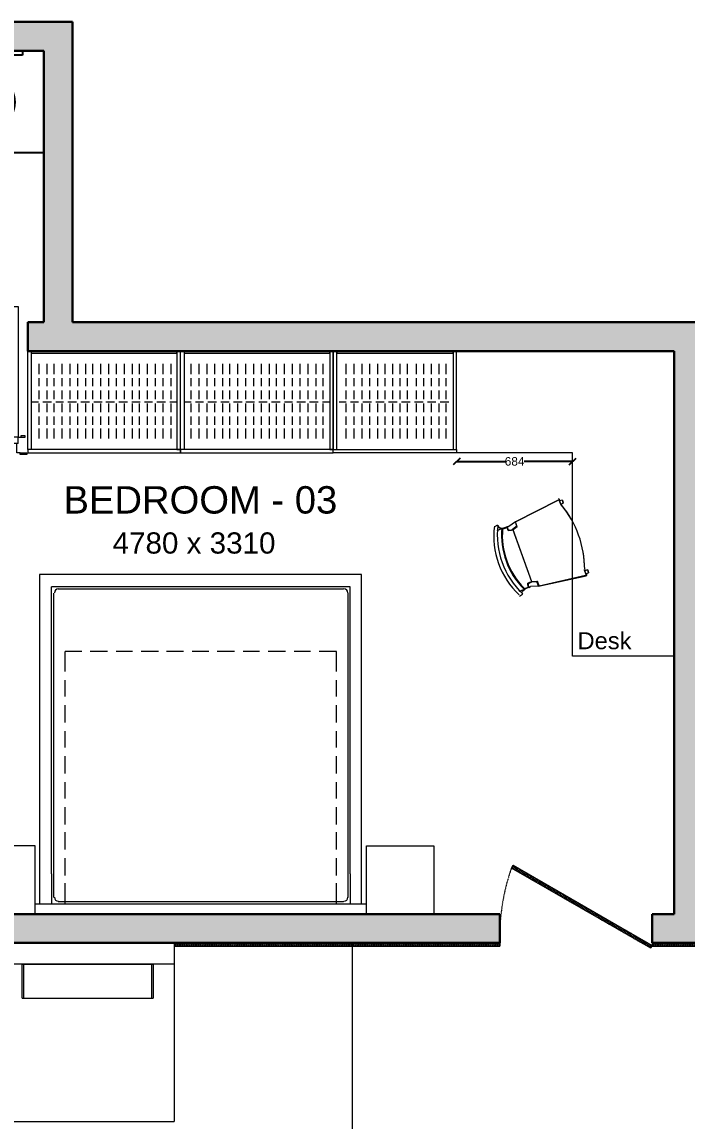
# Model space of a CAD drawing. Header units: millimetres. Extents: x 75500 to 345360, y -224327 to 19532.
# Drawn here: x 222113 to 226037, y 13047 to 19532 of the extents above; entities that cross this region are included whole.
import ezdxf

# ---------------------------------------------------------------- set-up
doc = ezdxf.new("R2010")
doc.units = ezdxf.units.MM
doc.header["$LTSCALE"] = 0.01
doc.linetypes.add('ZWCAD_ISO03W100', pattern=[30, 12, -18])
doc.layers.add('A- Ele 4', color=250, linetype='Continuous', lineweight=15, true_color=0x333333)
for name, color, linetype, lineweight in [('A-WALL', 7, 'Continuous', 30), ('ele 0.1', 252, 'Continuous', 13), ('funiture', 11, 'Continuous', 5), ('hatch', 251, 'Continuous', 0)]:
    doc.layers.add(name, color=color, linetype=linetype, lineweight=lineweight)
doc.styles.add('Arial$001H0', font='arial.ttf')
doc.styles.get("Standard").update_dxf_attribs({"font": 'arial.ttf'})
doc.dimstyles.get("Standard").update_dxf_attribs({"dimtxt": 50, "dimasz": 30, "dimexe": 0.18, "dimexo": 0.0625, "dimgap": 0.09, "dimtad": 0, "dimdec": 0, "dimzin": 0, "dimdsep": 46, "dimtxsty": 'Standard', "dimblk": 'ARCHTICK', "dimtsz": 20, "dimcen": 0.09, "dimse1": 1, "dimse2": 1, "dimadec": 0, "dimazin": 0, "dimtfac": 1, "dimtdec": 4, "dimtofl": 0, "dimtmove": 0, "dimatfit": 3, "dimldrblk": 'ARCHTICK', "dimfxl": 1, "dimtolj": 1, "dimtzin": 0, "dimarcsym": 0})

# ---------------------------------------------------------------- blocks, each defined once
blk = doc.blocks.new('wer qegf')
at = {"color": 7, "linetype": 'Continuous', "lineweight": 5}
for p, q in [((68654, 23151.4), (68654, 23244.5)), ((68687.9, 23244.5), (68654, 23244.5)), ((68687.9, 23206.4), (68687.9, 23244.5)), ((69454, 23206.4), (69454, 23244.5)), ((69454, 23244.5), (69487.9, 23244.5)), ((68687.9, 23206.4), (68696.3, 23206.4)), ((68696.3, 23151.4), (68696.3, 23206.4)), ((69445.5, 23151.4), (69445.5, 23206.4)), ((69454, 23206.4), (69445.5, 23206.4)), ((68675.2, 23151.4), (68696.3, 23151.4)), ((69466.7, 23151.4), (69445.5, 23151.4))]:
    blk.add_line(p, q, dxfattribs=at)
at = {"color": 8, "linetype": 'Continuous', "lineweight": 5}
blk.add_line((69445.5, 23206.4), (68696.3, 23206.4), dxfattribs=at)
for points in [[(69420.1, 24014.9), (69314.3, 24002.2), (69310.1, 23997.9)], [(69119.6, 23934.4), (69111.1, 23934.4), (69034.9, 23883.6)], [(69259.3, 23985.2), (69212.7, 23972.5), (69166.2, 23955.6)], [(68992.6, 23858.3), (68937.6, 23811.7), (68916.4, 23790.5)], [(68882.6, 23756.7), (68865.6, 23735.5), (68823.3, 23676.2)], [(68793.7, 23633.9), (68751.4, 23553.5), (68747.1, 23545)], [(68730.2, 23498.5), (68717.5, 23451.9), (68704.8, 23401.1)], [(68696.3, 23354.6), (68692.1, 23350.3), (68687.9, 23244.5)]]:
    blk.add_lwpolyline(points, dxfattribs=at)
at = {"color": 7, "linetype": 'Continuous', "lineweight": 5}
for points in [[(69420.1, 23244.5), (69420.1, 24014.9), (69454, 24014.9), (69454, 23244.5)], [(68637.1, 23151.4), (68637.1, 23142.9), (68675.2, 23142.9), (68675.2, 23151.4)], [(69504.8, 23151.4), (69504.8, 23142.9), (69466.7, 23142.9), (69466.7, 23151.4)]]:
    blk.add_lwpolyline(points, close=True, dxfattribs=at)
for points in [[(68654, 23244.5), (68645.5, 23244.5), (68645.5, 23253), (68670.9, 23253), (68670.9, 23244.5)], [(69487.9, 23244.5), (69496.3, 23244.5), (69496.3, 23253), (69470.9, 23253), (69470.9, 23244.5)]]:
    blk.add_lwpolyline(points, dxfattribs=at)
blk = doc.blocks.new('wsrtfgre')
at = {"layer": 'A- Ele 4', "lineweight": 25}
for p, q in [((67384.2, 25500.6), (67430.7, 25500.6)), ((67392.6, 25310.1), (67392.6, 25500.6)), ((67422.3, 25284.7), (67422.3, 25500.6)), ((67921.7, 23913.3), (67921.7, 25513.3)), ((67392.6, 25445.5), (67426.5, 25445.5)), ((67422.3, 25466.7), (67464.6, 25466.7)), ((67464.6, 25454), (67422.3, 25454)), ((69161.9, 25407.4), (69161.9, 25437.1)), ((69178.9, 25407.4), (69178.9, 25437.1)), ((67921.7, 25365.1), (68772.5, 25365.1)), ((68480.5, 25365.1), (68209.6, 25365.1)), ((69161.9, 25310.1), (69161.9, 25369.3)), ((69178.9, 25310.1), (69178.9, 25369.3)), ((68196.9, 25233.9), (68196.9, 25352.4)), ((68493.2, 25233.9), (68493.2, 25352.4)), ((68294.2, 25119.6), (68294.2, 25077.3)), ((68391.6, 25149.2), (68298.4, 25149.2)), ((68395.8, 25119.6), (68395.8, 25077.3))]:
    blk.add_line(p, q, dxfattribs=at)
for points in [[(67333.4, 25513.3), (67481.5, 25513.3), (67481.5, 25500.6), (67333.4, 25500.6)], [(69470.9, 25487.9), (68869.9, 25487.9), (68869.9, 25513.3), (69470.9, 25513.3)], [(69174.6, 25394.7), (69166.2, 25394.7), (69166.2, 25356.6), (69174.6, 25356.6)]]:
    blk.add_lwpolyline(points, close=True, dxfattribs=at)
blk.add_lwpolyline([(69597.9, 24912.2), (68772.5, 24912.2), (68772.5, 25365.1)], dxfattribs=at)
for points in [[(67388.7, 25498.9), (67387.5, 25480.4), (67390, 25461.9), (67396, 25444.3)], [(67433, 25466.5), (67434.8, 25477.2), (67435.4, 25488.1), (67434.7, 25498.9)], [(67424.4, 25466.7), (67423.2, 25466.7), (67422.3, 25463.9), (67422.3, 25460.3)], [(67422.3, 25460.3), (67422.3, 25456.8), (67423.2, 25454), (67424.4, 25454)], [(67427.4, 25444.3), (67428.6, 25447.7), (67429.6, 25451.2), (67430.5, 25454.7)], [(67466.7, 25466.7), (67465.5, 25466.7), (67464.6, 25463.9), (67464.6, 25460.3)], [(67464.6, 25460.3), (67464.6, 25456.8), (67465.5, 25454), (67466.7, 25454)], [(67468.8, 25460.3), (67468.8, 25463.9), (67467.9, 25466.7), (67466.7, 25466.7)], [(67466.7, 25454), (67467.9, 25454), (67468.8, 25456.8), (67468.8, 25460.3)], [(69096.3, 25454), (69088.1, 25454), (69081.5, 25447.4), (69081.5, 25439.2)], [(69081.5, 25439.2), (69081.5, 25431), (69088.1, 25424.4), (69096.3, 25424.4)], [(69111.1, 25439.2), (69111.1, 25447.4), (69104.5, 25454), (69096.3, 25454)], [(69096.3, 25424.4), (69104.5, 25424.4), (69111.1, 25431), (69111.1, 25439.2)], [(69158.5, 25443.9), (69156.4, 25437.8), (69158.5, 25431.2), (69163.6, 25427.3)], [(69172.5, 25454), (69166.1, 25454), (69160.5, 25449.9), (69158.5, 25443.9)], [(69172.5, 25449.8), (69166.7, 25449.8), (69161.9, 25445), (69161.9, 25439.2)], [(69186.6, 25443.9), (69184.5, 25449.9), (69178.9, 25454), (69172.5, 25454)], [(69183.1, 25439.2), (69183.1, 25445), (69178.4, 25449.8), (69172.5, 25449.8)], [(69181.4, 25427.3), (69186.5, 25431.2), (69188.6, 25437.8), (69186.6, 25443.9)], [(69248.7, 25454), (69240.5, 25454), (69233.9, 25447.4), (69233.9, 25439.2)], [(69233.9, 25439.2), (69233.9, 25431), (69240.5, 25424.4), (69248.7, 25424.4)], [(69263.5, 25439.2), (69263.5, 25447.4), (69256.9, 25454), (69248.7, 25454)], [(69248.7, 25424.4), (69256.9, 25424.4), (69263.5, 25431), (69263.5, 25439.2)], [(67411.7, 25411.7), (67356.8, 25411.7), (67312.2, 25367.1), (67312.2, 25312.2)], [(67511.2, 25312.2), (67511.2, 25367.1), (67466.6, 25411.7), (67411.7, 25411.7)], [(68211.7, 25369.3), (68205.8, 25369.3), (68201.1, 25362.7), (68201.1, 25354.5)], [(68493.2, 25354.5), (68493.2, 25362.7), (68488.4, 25369.3), (68482.6, 25369.3)], [(69172.5, 25407.4), (69031.1, 25407.4), (68916.4, 25319.3), (68916.4, 25210.6)], [(69172.5, 25369.3), (69052.1, 25369.3), (68954.5, 25298.3), (68954.5, 25210.6)], [(69153.5, 25393.9), (69152.8, 25383.9), (69160.1, 25375.1), (69170, 25373.7)], [(69172.5, 25411.7), (69162.5, 25411.7), (69154.2, 25403.9), (69153.5, 25393.9)], [(69166.3, 25393.7), (69165.7, 25390.6), (69167.5, 25387.6), (69170.4, 25386.6)], [(69172.5, 25399), (69169.4, 25399), (69166.8, 25396.7), (69166.3, 25393.7)], [(69191.5, 25393.9), (69190.9, 25403.9), (69182.5, 25411.7), (69172.5, 25411.7)], [(69428.6, 25210.6), (69428.6, 25319.3), (69313.9, 25407.4), (69172.5, 25407.4)], [(69178.8, 25393.7), (69178.3, 25396.7), (69175.6, 25399), (69172.5, 25399)], [(69390.5, 25210.6), (69390.5, 25298.3), (69292.9, 25369.3), (69172.5, 25369.3)], [(69174.6, 25386.6), (69177.5, 25387.6), (69179.3, 25390.6), (69178.8, 25393.7)], [(69175, 25373.7), (69185, 25375.1), (69192.2, 25383.9), (69191.5, 25393.9)], [(67312.2, 25312.2), (67312.2, 25257.3), (67356.8, 25212.7), (67411.7, 25212.7)], [(67398.4, 25336.3), (67387.4, 25330.2), (67381.9, 25317.5), (67385, 25305.3)], [(67385, 25305.3), (67388.2, 25293.2), (67399.1, 25284.7), (67411.7, 25284.7)], [(67411.7, 25327), (67403.5, 25327), (67396.9, 25320.4), (67396.9, 25312.2)], [(67396.9, 25312.2), (67396.9, 25304), (67403.5, 25297.4), (67411.7, 25297.4)], [(67426.5, 25312.2), (67426.5, 25320.4), (67419.9, 25327), (67411.7, 25327)], [(67411.7, 25297.4), (67419.9, 25297.4), (67426.5, 25304), (67426.5, 25312.2)], [(67411.7, 25212.7), (67466.6, 25212.7), (67511.2, 25257.3), (67511.2, 25312.2)], [(67411.7, 25284.7), (67424.2, 25284.7), (67435.2, 25293.2), (67438.3, 25305.3)], [(67438.3, 25305.3), (67441.5, 25317.5), (67436, 25330.2), (67425, 25336.3)], [(68237.1, 25339.7), (68231.2, 25339.7), (68226.5, 25335), (68226.5, 25329.1)], [(68226.5, 25329.1), (68226.5, 25323.3), (68231.2, 25318.5), (68237.1, 25318.5)], [(68247.7, 25329.1), (68247.7, 25335), (68242.9, 25339.7), (68237.1, 25339.7)], [(68237.1, 25318.5), (68242.9, 25318.5), (68247.7, 25323.3), (68247.7, 25329.1)], [(68461.4, 25339.7), (68455.6, 25339.7), (68450.8, 25335), (68450.8, 25329.1)], [(68450.8, 25329.1), (68450.8, 25323.3), (68455.6, 25318.5), (68461.4, 25318.5)], [(68472, 25329.1), (68472, 25335), (68467.3, 25339.7), (68461.4, 25339.7)], [(68461.4, 25318.5), (68467.3, 25318.5), (68472, 25323.3), (68472, 25329.1)], [(69163, 25346.7), (69148, 25342), (69138.8, 25327.1), (69141.1, 25311.6)], [(69141.1, 25311.6), (69143.5, 25296.1), (69156.8, 25284.7), (69172.5, 25284.7)], [(69163.7, 25314.8), (69165.6, 25311.9), (69169, 25310.1), (69172.5, 25310.1)], [(69172.5, 25310.1), (69176.1, 25310.1), (69179.4, 25311.9), (69181.3, 25314.8)], [(69172.5, 25284.7), (69188.2, 25284.7), (69201.5, 25296.1), (69203.9, 25311.6)], [(69203.9, 25311.6), (69206.3, 25327.1), (69197, 25342), (69182, 25346.7)], [(68199.4, 25237.7), (68192.1, 25236.3), (68186.4, 25230.7), (68184.7, 25223.5)], [(68495, 25235.9), (68397.4, 25255.8), (68296.8, 25255.8), (68199.3, 25235.9)], [(68509.6, 25223.5), (68507.8, 25230.7), (68502.1, 25236.3), (68494.9, 25237.7)], [(68182.4, 25224.9), (68157, 25118.7), (68163.6, 25007.5), (68201.4, 24905.1)], [(68294.5, 25195.6), (68247.9, 25192.6), (68211.2, 25156.5), (68209.6, 25112)], [(68347.1, 25200), (68329.4, 25200), (68311.6, 25199.4), (68293.8, 25198.3)], [(68400.4, 25198.3), (68382.7, 25199.4), (68364.9, 25200), (68347.1, 25200)], [(68484.6, 25112), (68483, 25156.5), (68446.3, 25192.6), (68399.8, 25195.6)], [(68492.8, 24905.1), (68530.6, 25007.5), (68537.2, 25118.7), (68511.8, 25224.9)], [(68916.4, 25210.6), (68916.4, 25101.9), (69031.1, 25013.8), (69172.5, 25013.8)], [(68954.5, 25210.6), (68954.5, 25123), (69052.1, 25051.9), (69172.5, 25051.9)], [(69172.5, 25013.8), (69313.9, 25013.8), (69428.6, 25101.9), (69428.6, 25210.6)], [(69172.5, 25051.9), (69292.9, 25051.9), (69390.5, 25123), (69390.5, 25210.6)], [(68209.9, 25115.5), (68207.6, 25049.5), (68217.2, 24983.5), (68238.2, 24920.8)], [(68298.4, 25120.6), (68298.1, 25134.5), (68296.1, 25148.3), (68292.2, 25161.6)], [(68294.2, 25121.7), (68294.2, 25094.8), (68317.9, 25073), (68347.1, 25073)], [(68294.4, 25161.9), (68295.4, 25157.3), (68299.3, 25153.8), (68304.1, 25153.5)], [(68347.1, 25073), (68376.3, 25073), (68400, 25094.8), (68400, 25121.7)], [(68394.4, 25153.5), (68399.1, 25153.8), (68403.1, 25157.3), (68404.1, 25161.9)], [(68402.1, 25161.6), (68398.2, 25148.3), (68396.1, 25134.5), (68395.8, 25120.6)], [(68456.1, 24920.8), (68477.1, 24983.5), (68486.7, 25049.5), (68484.4, 25115.5)], [(68294.2, 25079.4), (68294.2, 25052.5), (68317.9, 25030.7), (68347.1, 25030.7)], [(68347.1, 25030.7), (68376.3, 25030.7), (68400, 25052.5), (68400, 25079.4)], [(68239.7, 24920.6), (68251.5, 24887), (68283.5, 24863.6), (68320.7, 24861.6)], [(68377.8, 24861.6), (68414.9, 24863.6), (68447, 24887), (68458.8, 24920.6)], [(68200.6, 24904.9), (68218.3, 24858.5), (68262.8, 24826.5), (68313.9, 24823.5)], [(68318.4, 24862.3), (68327.9, 24861.7), (68337.5, 24861.4), (68347.1, 24861.4)], [(68347.1, 24861.4), (68356.7, 24861.4), (68366.3, 24861.7), (68375.9, 24862.3)], [(68380.3, 24823.5), (68431.5, 24826.5), (68475.9, 24858.5), (68493.6, 24904.9)], [(68315, 24824.3), (68325.7, 24823.6), (68336.4, 24823.3), (68347.1, 24823.3)], [(68347.1, 24823.3), (68357.9, 24823.3), (68368.6, 24823.6), (68379.3, 24824.3)]]:
    blk.add_open_spline(points, degree=3, dxfattribs=at)
blk = doc.blocks.new('afdqf')
at = {"color": 7, "linetype": 'Continuous', "lineweight": 5}
blk.add_lwpolyline([(35731.6, 20377.4), (36553.2, 19904.2), (36543.7, 19887.7), (35722.1, 20361)], close=True, dxfattribs=at)
at = {"layer": 'funiture', "color": 8, "linetype": 'ZWCAD_ISO03W100', "ltscale": 2}
blk.add_arc((36895, 19951.7), 1242.2, 160.76478, 181.49972, dxfattribs=at)
blk = doc.blocks.new('ward 3')
at = {"layer": 'funiture'}
for p, q in [((974501.3, -135533.8), (974560.6, -135533.8)), ((974581.8, -135533.8), (974632.6, -135533.8)), ((974658, -135533.8), (974708.8, -135533.8)), ((974717.2, -135529.6), (974717.2, -135487.2)), ((974734.2, -135533.8), (974784.9, -135533.8)), ((974810.3, -135533.8), (974856.9, -135533.8)), ((974882.3, -135533.8), (974941.6, -135533.8)), ((974501.3, -135580.4), (974560.6, -135580.4)), ((974581.8, -135580.4), (974632.6, -135580.4)), ((974658, -135580.4), (974708.8, -135580.4)), ((974717.2, -135605.8), (974717.2, -135555)), ((974734.2, -135580.4), (974784.9, -135580.4)), ((974810.3, -135580.4), (974856.9, -135580.4)), ((974882.3, -135580.4), (974941.6, -135580.4)), ((974501.3, -135622.7), (974560.6, -135622.7)), ((974501.3, -135669.3), (974560.6, -135669.3)), ((974581.8, -135622.7), (974632.6, -135622.7)), ((974581.8, -135669.3), (974632.6, -135669.3)), ((974658, -135622.7), (974708.8, -135622.7)), ((974658, -135669.3), (974708.8, -135669.3)), ((974717.2, -135677.7), (974717.2, -135631.2)), ((974734.2, -135622.7), (974784.9, -135622.7)), ((974734.2, -135669.3), (974784.9, -135669.3)), ((974810.3, -135622.7), (974856.9, -135622.7)), ((974810.3, -135669.3), (974856.9, -135669.3)), ((974882.3, -135622.7), (974941.6, -135622.7)), ((974882.3, -135669.3), (974941.6, -135669.3)), ((974501.3, -135715.8), (974560.6, -135715.8)), ((974581.8, -135715.8), (974632.6, -135715.8)), ((974658, -135715.8), (974708.8, -135715.8)), ((974717.2, -135753.9), (974717.2, -135703.1)), ((974734.2, -135715.8), (974784.9, -135715.8)), ((974810.3, -135715.8), (974856.9, -135715.8)), ((974882.3, -135715.8), (974941.6, -135715.8)), ((974501.3, -135762.4), (974560.6, -135762.4)), ((974501.3, -135808.9), (974560.6, -135808.9)), ((974581.8, -135762.4), (974632.6, -135762.4)), ((974581.8, -135808.9), (974632.6, -135808.9)), ((974658, -135762.4), (974708.8, -135762.4)), ((974658, -135808.9), (974708.8, -135808.9)), ((974717.2, -135830.1), (974717.2, -135779.3)), ((974734.2, -135762.4), (974784.9, -135762.4)), ((974734.2, -135808.9), (974784.9, -135808.9)), ((974810.3, -135762.4), (974856.9, -135762.4)), ((974810.3, -135808.9), (974856.9, -135808.9)), ((974882.3, -135762.4), (974941.6, -135762.4)), ((974882.3, -135808.9), (974941.6, -135808.9)), ((974501.3, -135851.3), (974560.6, -135851.3)), ((974581.8, -135851.3), (974632.6, -135851.3)), ((974658, -135851.3), (974708.8, -135851.3)), ((974717.2, -135906.3), (974717.2, -135855.5)), ((974734.2, -135851.3), (974784.9, -135851.3)), ((974810.3, -135851.3), (974856.9, -135851.3)), ((974882.3, -135851.3), (974941.6, -135851.3)), ((974501.3, -135897.8), (974560.6, -135897.8)), ((974581.8, -135897.8), (974632.6, -135897.8)), ((974658, -135897.8), (974708.8, -135897.8)), ((974717.2, -135978.2), (974717.2, -135927.5)), ((974734.2, -135897.8), (974784.9, -135897.8)), ((974810.3, -135897.8), (974856.9, -135897.8)), ((974882.3, -135897.8), (974941.6, -135897.8)), ((974501.3, -135944.4), (974560.6, -135944.4)), ((974501.3, -135990.9), (974560.6, -135990.9)), ((974581.8, -135944.4), (974632.6, -135944.4)), ((974581.8, -135990.9), (974632.6, -135990.9)), ((974658, -135944.4), (974708.8, -135944.4)), ((974658, -135990.9), (974708.8, -135990.9)), ((974717.2, -136054.4), (974717.2, -136003.6)), ((974734.2, -135944.4), (974784.9, -135944.4)), ((974734.2, -135990.9), (974784.9, -135990.9)), ((974810.3, -135944.4), (974856.9, -135944.4)), ((974810.3, -135990.9), (974856.9, -135990.9)), ((974882.3, -135944.4), (974941.6, -135944.4)), ((974882.3, -135990.9), (974941.6, -135990.9)), ((974501.3, -136037.5), (974560.6, -136037.5)), ((974581.8, -136037.5), (974632.6, -136037.5)), ((974658, -136037.5), (974708.8, -136037.5)), ((974734.2, -136037.5), (974784.9, -136037.5)), ((974810.3, -136037.5), (974856.9, -136037.5)), ((974882.3, -136037.5), (974941.6, -136037.5)), ((974501.3, -136084.1), (974560.6, -136084.1)), ((974501.3, -136126.4), (974560.6, -136126.4)), ((974581.8, -136084.1), (974632.6, -136084.1)), ((974581.8, -136126.4), (974632.6, -136126.4)), ((974658, -136084.1), (974708.8, -136084.1)), ((974658, -136126.4), (974708.8, -136126.4)), ((974717.2, -136130.6), (974717.2, -136079.8)), ((974734.2, -136084.1), (974784.9, -136084.1)), ((974734.2, -136126.4), (974784.9, -136126.4)), ((974810.3, -136084.1), (974856.9, -136084.1)), ((974810.3, -136126.4), (974856.9, -136126.4)), ((974882.3, -136084.1), (974941.6, -136084.1)), ((974882.3, -136126.4), (974941.6, -136126.4)), ((974501.3, -136173), (974560.6, -136173)), ((974581.8, -136173), (974632.6, -136173)), ((974658, -136173), (974708.8, -136173)), ((974717.2, -136202.6), (974717.2, -136156)), ((974734.2, -136173), (974784.9, -136173)), ((974810.3, -136173), (974856.9, -136173)), ((974882.3, -136173), (974941.6, -136173)), ((974501.3, -136219.5), (974560.6, -136219.5)), ((974581.8, -136219.5), (974632.6, -136219.5)), ((974658, -136219.5), (974708.8, -136219.5)), ((974717.2, -136278.8), (974717.2, -136228)), ((974734.2, -136219.5), (974784.9, -136219.5)), ((974810.3, -136219.5), (974856.9, -136219.5)), ((974882.3, -136219.5), (974941.6, -136219.5)), ((974501.3, -136266.1), (974560.6, -136266.1)), ((974501.3, -136312.6), (974560.6, -136312.6)), ((974581.8, -136266.1), (974632.6, -136266.1)), ((974581.8, -136312.6), (974632.6, -136312.6)), ((974658, -136266.1), (974708.8, -136266.1)), ((974658, -136312.6), (974708.8, -136312.6)), ((974717.2, -136346.5), (974717.2, -136304.2)), ((974734.2, -136266.1), (974784.9, -136266.1)), ((974734.2, -136312.6), (974784.9, -136312.6)), ((974810.3, -136266.1), (974856.9, -136266.1)), ((974810.3, -136312.6), (974856.9, -136312.6)), ((974882.3, -136266.1), (974941.6, -136266.1)), ((974882.3, -136312.6), (974941.6, -136312.6)), ((974717.2, -136431.2), (974717.2, -136388.8)), ((974501.3, -136431.2), (974560.6, -136431.2)), ((974581.8, -136431.2), (974632.6, -136431.2)), ((974658, -136431.2), (974708.8, -136431.2)), ((974717.2, -136503.1), (974717.2, -136456.5)), ((974734.2, -136431.2), (974784.9, -136431.2)), ((974810.3, -136431.2), (974856.9, -136431.2)), ((974882.3, -136431.2), (974941.6, -136431.2)), ((974501.3, -136477.7), (974560.6, -136477.7)), ((974581.8, -136477.7), (974632.6, -136477.7)), ((974658, -136477.7), (974708.8, -136477.7)), ((974734.2, -136477.7), (974784.9, -136477.7)), ((974810.3, -136477.7), (974856.9, -136477.7)), ((974882.3, -136477.7), (974941.6, -136477.7)), ((974501.3, -136524.3), (974560.6, -136524.3)), ((974501.3, -136570.8), (974560.6, -136570.8)), ((974581.8, -136524.3), (974632.6, -136524.3)), ((974581.8, -136570.8), (974632.6, -136570.8)), ((974658, -136524.3), (974708.8, -136524.3)), ((974658, -136570.8), (974708.8, -136570.8)), ((974717.2, -136579.3), (974717.2, -136528.5)), ((974734.2, -136524.3), (974784.9, -136524.3)), ((974734.2, -136570.8), (974784.9, -136570.8)), ((974810.3, -136524.3), (974856.9, -136524.3)), ((974810.3, -136570.8), (974856.9, -136570.8)), ((974882.3, -136524.3), (974941.6, -136524.3)), ((974882.3, -136570.8), (974941.6, -136570.8)), ((974501.3, -136617.4), (974560.6, -136617.4)), ((974581.8, -136617.4), (974632.6, -136617.4)), ((974658, -136617.4), (974708.8, -136617.4)), ((974717.2, -136655.5), (974717.2, -136604.7)), ((974734.2, -136617.4), (974784.9, -136617.4)), ((974810.3, -136617.4), (974856.9, -136617.4)), ((974882.3, -136617.4), (974941.6, -136617.4)), ((974501.3, -136659.7), (974560.6, -136659.7)), ((974501.3, -136706.3), (974560.6, -136706.3)), ((974581.8, -136659.7), (974632.6, -136659.7)), ((974581.8, -136706.3), (974632.6, -136706.3)), ((974658, -136659.7), (974708.8, -136659.7)), ((974658, -136706.3), (974708.8, -136706.3)), ((974717.2, -136731.7), (974717.2, -136680.9)), ((974734.2, -136659.7), (974784.9, -136659.7)), ((974734.2, -136706.3), (974784.9, -136706.3)), ((974810.3, -136659.7), (974856.9, -136659.7)), ((974810.3, -136706.3), (974856.9, -136706.3)), ((974882.3, -136659.7), (974941.6, -136659.7)), ((974882.3, -136706.3), (974941.6, -136706.3)), ((974501.3, -136752.8), (974560.6, -136752.8)), ((974581.8, -136752.8), (974632.6, -136752.8)), ((974658, -136752.8), (974708.8, -136752.8)), ((974717.2, -136803.6), (974717.2, -136752.8)), ((974734.2, -136752.8), (974784.9, -136752.8)), ((974810.3, -136752.8), (974856.9, -136752.8)), ((974882.3, -136752.8), (974941.6, -136752.8)), ((974501.3, -136799.4), (974560.6, -136799.4)), ((974501.3, -136846), (974560.6, -136846)), ((974581.8, -136799.4), (974632.6, -136799.4)), ((974581.8, -136846), (974632.6, -136846)), ((974658, -136799.4), (974708.8, -136799.4)), ((974658, -136846), (974708.8, -136846)), ((974717.2, -136879.8), (974717.2, -136829)), ((974734.2, -136799.4), (974784.9, -136799.4)), ((974734.2, -136846), (974784.9, -136846)), ((974810.3, -136799.4), (974856.9, -136799.4)), ((974810.3, -136846), (974856.9, -136846)), ((974882.3, -136799.4), (974941.6, -136799.4)), ((974882.3, -136846), (974941.6, -136846)), ((974501.3, -136892.5), (974560.6, -136892.5)), ((974581.8, -136892.5), (974632.6, -136892.5)), ((974658, -136892.5), (974708.8, -136892.5)), ((974717.2, -136956), (974717.2, -136905.2)), ((974734.2, -136892.5), (974784.9, -136892.5)), ((974810.3, -136892.5), (974856.9, -136892.5)), ((974882.3, -136892.5), (974941.6, -136892.5)), ((974501.3, -136934.8), (974560.6, -136934.8)), ((974581.8, -136934.8), (974632.6, -136934.8)), ((974658, -136934.8), (974708.8, -136934.8)), ((974734.2, -136934.8), (974784.9, -136934.8)), ((974810.3, -136934.8), (974856.9, -136934.8)), ((974882.3, -136934.8), (974941.6, -136934.8)), ((974501.3, -136981.4), (974560.6, -136981.4)), ((974501.3, -137028), (974560.6, -137028)), ((974581.8, -136981.4), (974632.6, -136981.4)), ((974581.8, -137028), (974632.6, -137028)), ((974658, -136981.4), (974708.8, -136981.4)), ((974658, -137028), (974708.8, -137028)), ((974717.2, -137028), (974717.2, -136981.4)), ((974734.2, -136981.4), (974784.9, -136981.4)), ((974734.2, -137028), (974784.9, -137028)), ((974810.3, -136981.4), (974856.9, -136981.4)), ((974810.3, -137028), (974856.9, -137028)), ((974882.3, -136981.4), (974941.6, -136981.4)), ((974882.3, -137028), (974941.6, -137028)), ((974501.3, -137074.5), (974560.6, -137074.5)), ((974581.8, -137074.5), (974632.6, -137074.5)), ((974658, -137074.5), (974708.8, -137074.5)), ((974717.2, -137104.2), (974717.2, -137053.4)), ((974734.2, -137074.5), (974784.9, -137074.5)), ((974810.3, -137074.5), (974856.9, -137074.5)), ((974882.3, -137074.5), (974941.6, -137074.5)), ((974501.3, -137121.1), (974560.6, -137121.1)), ((974501.3, -137167.6), (974560.6, -137167.6)), ((974581.8, -137121.1), (974632.6, -137121.1)), ((974581.8, -137167.6), (974632.6, -137167.6)), ((974658, -137121.1), (974708.8, -137121.1)), ((974658, -137167.6), (974708.8, -137167.6)), ((974717.2, -137180.3), (974717.2, -137129.6)), ((974734.2, -137121.1), (974784.9, -137121.1)), ((974734.2, -137167.6), (974784.9, -137167.6)), ((974810.3, -137121.1), (974856.9, -137121.1)), ((974810.3, -137167.6), (974856.9, -137167.6)), ((974882.3, -137121.1), (974941.6, -137121.1)), ((974882.3, -137167.6), (974941.6, -137167.6)), ((974501.3, -137210), (974560.6, -137210)), ((974581.8, -137210), (974632.6, -137210)), ((974658, -137210), (974708.8, -137210)), ((974717.2, -137248.1), (974717.2, -137205.7)), ((974734.2, -137210), (974784.9, -137210)), ((974810.3, -137210), (974856.9, -137210)), ((974882.3, -137210), (974941.6, -137210)), ((974501.3, -137345.8), (974560.6, -137345.8)), ((974581.8, -137345.8), (974632.6, -137345.8)), ((974658, -137345.8), (974708.8, -137345.8)), ((974717.2, -137345.8), (974717.2, -137303.4)), ((974734.2, -137345.8), (974784.9, -137345.8)), ((974810.3, -137345.8), (974856.9, -137345.8)), ((974882.3, -137345.8), (974941.6, -137345.8)), ((974501.3, -137392.3), (974560.6, -137392.3)), ((974581.8, -137392.3), (974632.6, -137392.3)), ((974658, -137392.3), (974708.8, -137392.3)), ((974717.2, -137417.7), (974717.2, -137371.2)), ((974734.2, -137392.3), (974784.9, -137392.3)), ((974810.3, -137392.3), (974856.9, -137392.3)), ((974882.3, -137392.3), (974941.6, -137392.3)), ((974501.3, -137438.9), (974560.6, -137438.9)), ((974501.3, -137485.4), (974560.6, -137485.4)), ((974581.8, -137438.9), (974632.6, -137438.9)), ((974581.8, -137485.4), (974632.6, -137485.4)), ((974658, -137438.9), (974708.8, -137438.9)), ((974658, -137485.4), (974708.8, -137485.4)), ((974717.2, -137493.9), (974717.2, -137443.1)), ((974734.2, -137438.9), (974784.9, -137438.9)), ((974734.2, -137485.4), (974784.9, -137485.4)), ((974810.3, -137438.9), (974856.9, -137438.9)), ((974810.3, -137485.4), (974856.9, -137485.4)), ((974882.3, -137438.9), (974941.6, -137438.9)), ((974882.3, -137485.4), (974941.6, -137485.4)), ((974501.3, -137532), (974560.6, -137532)), ((974581.8, -137532), (974632.6, -137532)), ((974658, -137532), (974708.8, -137532)), ((974717.2, -137570.1), (974717.2, -137519.3)), ((974734.2, -137532), (974784.9, -137532)), ((974810.3, -137532), (974856.9, -137532)), ((974882.3, -137532), (974941.6, -137532)), ((974501.3, -137574.3), (974560.6, -137574.3)), ((974501.3, -137620.9), (974560.6, -137620.9)), ((974581.8, -137574.3), (974632.6, -137574.3)), ((974581.8, -137620.9), (974632.6, -137620.9)), ((974658, -137574.3), (974708.8, -137574.3)), ((974658, -137620.9), (974708.8, -137620.9)), ((974717.2, -137646.3), (974717.2, -137595.5)), ((974734.2, -137574.3), (974784.9, -137574.3)), ((974734.2, -137620.9), (974784.9, -137620.9)), ((974810.3, -137574.3), (974856.9, -137574.3)), ((974810.3, -137620.9), (974856.9, -137620.9)), ((974882.3, -137574.3), (974941.6, -137574.3)), ((974882.3, -137620.9), (974941.6, -137620.9)), ((974501.3, -137664.4), (974560.6, -137664.4)), ((974581.8, -137664.4), (974632.6, -137664.4)), ((974658, -137664.4), (974708.8, -137664.4)), ((974717.2, -137722.5), (974717.2, -137671.7)), ((974734.2, -137664.4), (974784.9, -137664.4)), ((974810.3, -137664.4), (974856.9, -137664.4)), ((974882.3, -137664.4), (974941.6, -137664.4)), ((974501.3, -137706.7), (974560.6, -137706.7)), ((974581.8, -137706.7), (974632.6, -137706.7)), ((974658, -137706.7), (974708.8, -137706.7)), ((974717.2, -137798.7), (974717.2, -137747.9)), ((974734.2, -137706.7), (974784.9, -137706.7)), ((974810.3, -137706.7), (974856.9, -137706.7)), ((974882.3, -137706.7), (974941.6, -137706.7)), ((974501.3, -137760.6), (974560.6, -137760.6)), ((974501.3, -137802.9), (974560.6, -137802.9)), ((974581.8, -137760.6), (974632.6, -137760.6)), ((974581.8, -137802.9), (974632.6, -137802.9)), ((974658, -137760.6), (974708.8, -137760.6)), ((974658, -137802.9), (974708.8, -137802.9)), ((974734.2, -137760.6), (974784.9, -137760.6)), ((974734.2, -137802.9), (974784.9, -137802.9)), ((974810.3, -137760.6), (974856.9, -137760.6)), ((974810.3, -137802.9), (974856.9, -137802.9)), ((974882.3, -137760.6), (974941.6, -137760.6)), ((974882.3, -137802.9), (974941.6, -137802.9)), ((974501.3, -137849.5), (974560.6, -137849.5)), ((974581.8, -137849.5), (974632.6, -137849.5)), ((974658, -137849.5), (974708.8, -137849.5)), ((974717.2, -137874.9), (974717.2, -137824.1)), ((974734.2, -137849.5), (974784.9, -137849.5)), ((974810.3, -137849.5), (974856.9, -137849.5)), ((974882.3, -137849.5), (974941.6, -137849.5)), ((974501.3, -137892.9), (974560.6, -137892.9)), ((974501.3, -137935.3), (974560.6, -137935.3)), ((974581.8, -137892.9), (974632.6, -137892.9)), ((974581.8, -137935.3), (974632.6, -137935.3)), ((974658, -137892.9), (974708.8, -137892.9)), ((974658, -137935.3), (974708.8, -137935.3)), ((974717.2, -137951.1), (974717.2, -137900.3)), ((974734.2, -137892.9), (974784.9, -137892.9)), ((974734.2, -137935.3), (974784.9, -137935.3)), ((974810.3, -137892.9), (974856.9, -137892.9)), ((974810.3, -137935.3), (974856.9, -137935.3)), ((974882.3, -137892.9), (974941.6, -137892.9)), ((974882.3, -137935.3), (974941.6, -137935.3))]:
    blk.add_line(p, q, dxfattribs=at)
for points in [[(974416.7, -135466.1), (974416.7, -136367.7), (974437.9, -136367.7), (974437.9, -135466.1)], [(975017.7, -135466.1), (975017.7, -135487.2), (974437.9, -135487.2), (974437.9, -135466.1)], [(975005, -135487.2), (975005, -136346.5), (975017.7, -136346.5), (975017.7, -135487.2)], [(974416.7, -136367.7), (974416.7, -137269.2), (974437.9, -137269.2), (974437.9, -136367.7)], [(975017.7, -136367.7), (975017.7, -136346.5), (974437.9, -136346.5), (974437.9, -136367.7)], [(975017.7, -136367.7), (975017.7, -136388.8), (974437.9, -136388.8), (974437.9, -136367.7)], [(975005, -136388.8), (975005, -137248.1), (975017.7, -137248.1), (975017.7, -136388.8)], [(974416.7, -137996.7), (974416.7, -137269.2), (974437.9, -137269.2), (974437.9, -137996.7)], [(975017.7, -137269.2), (975017.7, -137248.1), (974437.9, -137248.1), (974437.9, -137269.2)], [(975017.7, -137290.4), (975017.7, -137269.2), (974437.9, -137269.2), (974437.9, -137290.4)], [(975005, -137290.4), (975005, -137975.6), (975017.7, -137975.6), (975017.7, -137290.4)], [(975017.7, -137996.7), (975017.7, -137975.6), (974437.9, -137975.6), (974437.9, -137996.7)]]:
    blk.add_lwpolyline(points, close=True, dxfattribs=at)
blk = doc.blocks.new('*D83')
at = {"layer": 'A-WALL', "color": 0, "lineweight": -2, "transparency": 16777216}
for p, q in [((224697.6, 16961.5), (224657.6, 16921.5)), ((224677.6, 16941.5), (224964.5, 16941.5)), ((225362, 16941.5), (225075.2, 16941.5)), ((225342, 16921.5), (225382, 16961.5))]:
    blk.add_line(p, q, dxfattribs=at)
at = {"layer": 'Defpoints', "color": 0, "transparency": 16777216}
for p in [(224677.6, 16991.3), (224677.6, 16941.5), (225362, 16992.4)]:
    blk.add_point(p, dxfattribs=at)
at = {"layer": 'A-WALL', "color": 0, "transparency": 16777216, "insert": (225019.8, 16941.5), "char_height": 50, "attachment_point": 5}
blk.add_mtext('\\A1;684', dxfattribs=at)
blk = doc.blocks.new('_ARCHTICK')
at = {"color": 0, "linetype": 'ByBlock', "const_width": 0.15}
blk.add_lwpolyline([(-0.5, -0.5), (0.5, 0.5)], dxfattribs=at)

msp = doc.modelspace()

# ---------------------------------------------------------------- hatches: boundary and pattern name
at = {"layer": 'hatch'}
h = msp.add_hatch(color=256, dxfattribs=at)
h.dxf.hatch_style = 1
h.paths.add_polyline_path([(219542, 17592.4), (219542, 16527.4), (221012, 16527.4), (221012, 17592.4)])
h.paths.add_polyline_path([(219827.3, 17149.1), (219827.3, 16884.4), (220681.5, 16884.4), (220681.5, 17149.1)], flags=16)
h.paths.add_polyline_path([(228042, 17592.4), (228042, 16452.4), (229042, 16452.4), (229042, 17592.4)], flags=16)
h.paths.add_polyline_path([(228123.5, 17149.1), (228123.5, 16884.4), (228977.7, 16884.4), (228977.7, 17149.1)], flags=0)
h.paths.add_polyline_path([(229212, 17592.4), (229212, 16452.4), (230012, 16452.4), (230012, 17592.4)], flags=16)
h.paths.add_polyline_path([(229215, 17126), (229215, 16858.5), (229960.4, 16858.5), (229960.4, 17126)], flags=0)
h.paths.add_polyline_path([(227272, 16452.4), (227272, 17592.4), (227872, 17592.4), (227872, 16452.4)], flags=16)
h.paths.add_polyline_path([(227278.5, 17160.4), (227278.5, 16881.9), (227861.3, 16881.9), (227861.3, 17160.4)], flags=0)
h.paths.add_polyline_path([(208347, 14272.4), (209597, 14272.4), (209597, 14102.4), (208547, 14102.4), (208547, 9927.4), (213877, 9927.4), (213877, 10052.4), (213945.4, 10052.4), (213953.9, 10052.4), (214047, 10052.4), (214047, 10043.9), (214047, 9927.4), (214203.5, 9927.4), (214212, 9927.4), (214212, 9838.5), (214212, 9830), (214212, 9757.4), (210497, 9757.4), (210497, 8957.4), (210327, 8957.4), (210327, 9757.4), (208547, 9757.4), (208547, 9657.4), (208347, 9657.4)])
h.paths.add_polyline_path([(225942.1, 5837.4), (225942.1, 6037.4), (226042, 6037.4), (226042, 7572.4), (225957, 7572.4), (225957, 7742.4), (226687, 7742.4), (226687, 8762.4), (226857, 8762.4), (226857, 7742.4), (228098.9, 7742.4), (228107.4, 7742.4), (228107.4, 7653.5), (228107.4, 7640.8), (228107.4, 7572.4), (227172, 7572.4), (227172, 7476.5), (227103.6, 7476.5), (227090.9, 7476.5), (227002, 7476.5), (227002, 7489.2), (227002, 7572.4), (226212, 7572.4), (226212, 6037.4), (227002, 6037.4), (227002, 6689.2), (227002, 6697.7), (227090.9, 6697.7), (227103.6, 6697.7), (227172, 6697.7), (227172, 6037.4), (230052, 6037.4), (230052, 7572.4), (229952, 7572.4), (229952, 7742.4), (230052, 7742.4), (230052, 12627.4), (226857, 12627.4), (226857, 9712.4), (226687, 9712.4), (226687, 12797.4), (228182, 12797.4), (228182, 12927.4), (228254.6, 12927.4), (228263.1, 12927.4), (228352, 12927.4), (228352, 12914.7), (228352, 12797.4), (230222, 12797.4), (230222, 5837.4)])
h.paths.add_polyline_path([(216047, 11191.3), (216047, 11199.7), (216047, 11272.4), (216147, 11272.4), (216147, 13312.4), (216317, 13312.4), (216317, 13164.4), (216317, 13155.9), (216317, 13062.8), (216317, 13054.4), (216317, 11272.4), (217112, 11272.4), (217112, 13054.4), (217112, 13062.8), (217112, 13155.9), (217112, 13164.4), (217112, 13312.4), (219092, 13312.4), (219092, 14272.4), (219372, 14272.4), (219372, 14382.4), (219542, 14382.4), (219542, 14272.4), (219682, 14272.4), (219682, 14102.4), (219262, 14102.4), (219262, 11102.4), (218617, 11102.4), (218617, 11272.4), (219092, 11272.4), (219092, 13142.4), (217282, 13142.4), (217282, 11272.4), (217752, 11272.4), (217752, 11102.4), (216059.7, 11102.4), (216047, 11102.4)])
h.paths.add_polyline_path([(213667, 14102.4), (213667, 14272.4), (216317, 14272.4), (216317, 14002.4), (216147, 14002.4), (216147, 14102.4), (214567, 14102.4), (214567, 13625.8), (214567, 13477.6), (214567, 12004.6), (214567, 11407.8), (214567, 11272.4), (215197, 11272.4), (215197, 11199.7), (215196.2, 11199.7), (215196.2, 11191.3), (215197, 11191.3), (215197, 11102.4), (215187.8, 11102.4), (214047, 11102.4), (214047, 10965.1), (214047, 10952.4), (213953.9, 10952.4), (213945.4, 10952.4), (213877, 10952.4), (213877, 11102.4), (213756.3, 11102.4), (213747, 11102.4), (213747, 11272.4), (214397, 11272.4), (214397, 14102.4)])
h.paths.add_polyline_path([(211597, 14272.4), (212917, 14272.4), (212917, 14102.4), (212817, 14102.4), (212817, 11272.4), (212897, 11272.4), (212897, 11199.7), (212897, 11191.3), (212897, 11102.4), (212884.3, 11102.4), (212647, 11102.4), (212647, 14102.4), (211597, 14102.4)])
h.paths.add_polyline_path([(220917, 14102.4), (220917, 14272.4), (221012, 14272.4), (221012, 14382.4), (221182, 14382.4), (221182, 14272.4), (224932, 14272.4), (224932, 14102.4)])
h.paths.add_polyline_path([(208347, 7377.4), (208347, 5837.4), (208547, 5837.4), (208547, 7377.4)])
h.paths.add_polyline_path([(221182, 17592.4), (221182, 17762.4), (219542, 17762.4), (219542, 19362.4), (219978, 19362.4), (220126.1, 19362.4), (221514.5, 19362.4), (222115.5, 19362.4), (222242, 19362.4), (222242, 17762.4), (222147, 17762.4), (222147, 17592.4), (225962, 17592.4), (225962, 14272.4), (225832, 14272.4), (225832, 14102.4), (228182, 14102.4), (228182, 13957.4), (228254.6, 13957.4), (228263.1, 13957.4), (228352, 13957.4), (228352, 13965.8), (228352, 14102.4), (230212, 14102.4), (230212, 17762.4), (227102, 17762.4), (227102, 16452.4), (227091.3, 16452.4), (227082, 16452.4), (227082, 16363.5), (227082.8, 16363.5), (227082.8, 16350.8), (227082, 16350.8), (227082, 16282.4), (227102, 16282.4), (228842, 16282.4), (228842, 16195.9), (228842, 16182.4), (228935.1, 16182.4), (228935.1, 16183.2), (228943.6, 16183.2), (228943.6, 16182.4), (229012, 16182.4), (229012, 16282.4), (230012, 16282.4), (230012, 14272.4), (229012, 14272.4), (229012, 15332.4), (228943.6, 15332.4), (228935.1, 15332.4), (228842, 15332.4), (228842, 15323.9), (228842, 14272.4), (226132, 14272.4), (226132, 16282.4), (226232, 16282.4), (226232, 16350.8), (226232, 16363.5), (226232, 16452.4), (226223.5, 16452.4), (226132, 16452.4), (226132, 17762.4), (222412, 17762.4), (222412, 19532.4), (219372, 19532.4), (219372, 16232.4), (219542, 16232.4), (219542, 16357.4), (219661.7, 16357.4), (219681.7, 16357.4), (219731.7, 16357.4), (219751.7, 16357.4), (219801.7, 16357.4), (219821.7, 16357.4), (219871.7, 16357.4), (219891.7, 16357.4), (220131.6, 16357.4), (220131.6, 16527.4), (220910.4, 16527.4), (220910.4, 16357.4), (221012, 16357.4), (221012, 16132.4), (221182, 16132.4)])
h.paths.add_polyline_path([(215382, 6827.4), (215382, 6037.4), (217847, 6037.4), (217847, 8002.4), (217777, 8002.4), (217777, 8003.1), (217785.5, 8003.1), (217785.5, 8015.8), (217777, 8015.8), (217777, 8104.6), (217777, 8113.1), (217777, 8172.4), (218237, 8172.4), (218237, 8134.3), (218237, 8058.1), (218237, 8002.4), (218017, 8002.4), (218017, 6037.4), (218177, 6037.4), (218177, 5837.4), (210227, 5837.4), (210227, 6037.4), (210327, 6037.4), (210327, 6842.4), (210497, 6842.4), (210497, 6037.4), (215212, 6037.4), (215212, 6827.4)])
h.paths.add_polyline_path([(220002, 5837.4), (218877, 5837.4), (218877, 6037.4), (219092, 6037.4), (219092, 8002.4), (219017, 8002.4), (219017, 8172.4), (219092, 8172.4), (219092, 9757.4), (218713.2, 9757.4), (218565, 9757.4), (215382, 9757.4), (215382, 8172.4), (216922, 8172.4), (216922, 8015.8), (216917.8, 8015.8), (216917.8, 8003.1), (216922, 8003.1), (216922, 8002.4), (215212, 8002.4), (215212, 9757.4), (215112, 9757.4), (215112, 9830), (215112, 9838.5), (215112, 9927.4), (215120.5, 9927.4), (219368.5, 9927.4), (219377, 9927.4), (219377, 9838.5), (219377, 9830), (219377, 9757.4), (219262, 9757.4), (219262, 6037.4), (220002, 6037.4)])
h.paths.add_polyline_path([(222432, 6037.4), (222832, 6037.4), (222832, 9757.4), (220277, 9757.4), (220277, 9830), (220277, 9838.5), (220277, 9927.4), (220285.5, 9927.4), (223002, 9927.4), (223002, 7742.4), (223087, 7742.4), (223087, 7572.4), (223002, 7572.4), (223002, 6037.4), (223101.9, 6037.4), (223101.9, 5837.4), (222057, 5837.4), (222057, 6037.4)])
h = msp.add_hatch(dxfattribs=at)
h.set_pattern_fill('ANSI37', color=256, scale=3)
h.set_pattern_definition([(45, (225000.927, 14070.908), (-6.73519, 6.73519), []), (135, (225000.927, 14070.908), (-6.73519, -6.73519), [])])
h.paths.add_polyline_path([(225822.5, 14070.9), (225832, 14087.4), (225010.4, 14560.6), (225000.9, 14544.1)])
h = msp.add_hatch(dxfattribs=at)
h.set_pattern_fill('ANSI37', color=256, scale=3)
h.set_pattern_definition([(45, (223012.003, 14083.372), (-6.73519, 6.73519), []), (135, (223012.003, 14083.372), (-6.73519, -6.73519), [])])
h.paths.add_polyline_path([(223012, 14083.4), (224062, 14083.4), (224062, 14102.4), (223012, 14102.4)])
h.paths.add_polyline_path([(224062, 14083.4), (224932, 14083.4), (224932, 14102.4), (224062, 14102.4)])
h = msp.add_hatch(dxfattribs=at)
h.set_pattern_fill('ANSI37', color=256, scale=3)
h.set_pattern_definition([(45, (225832.003, 14083.372), (-6.735192, 6.735192), []), (135, (225832.003, 14083.372), (-6.735192, -6.735192), [])])
h.paths.add_polyline_path([(225832, 14083.4), (228182, 14083.4), (228182, 14102.4), (225832, 14102.4), (225832, 14087.4)])

# ---------------------------------------------------------------- linework, layer by layer
at = {"color": 7, "linetype": 'Continuous', "lineweight": 5}
for p, q in [((223012, 14083.4), (224932, 14083.4)), ((224932, 14102.4), (224932, 14083.4)), ((225832, 14102.4), (225832, 14083.4)), ((225832, 14083.4), (228182, 14083.4))]:
    msp.add_line(p, q, dxfattribs=at)
at = {"layer": 'A- Ele 4'}
for p, q in [((225362, 16992.4), (224677.6, 16992.4)), ((225362, 15792.4), (225362, 16992.4)), ((225283.3, 16712.1), (225293.9, 16684.1)), ((225302.2, 16712.8), (225285.4, 16708.4)), ((225302.2, 16712.8), (225285.4, 16708.4)), ((225306.7, 16695.9), (225291.9, 16687.8)), ((224917.1, 16534.7), (224945.1, 16545.3)), ((224945.1, 16545.3), (224973.1, 16555.9)), ((224947.2, 16541.6), (224975.2, 16552.2)), ((225025, 16584.4), (224986.3, 16558.3)), ((225033.6, 16560.1), (225009.6, 16542.2)), ((225122.3, 16232.1), (225009.6, 16542.2)), ((225035.6, 16556.4), (225011.7, 16538.4)), ((225122.3, 16232.1), (225011.7, 16538.4)), ((225432.1, 16301.2), (225442.7, 16273.2)), ((225455.5, 16285), (225440.7, 16276.9)), ((225164.9, 16207.3), (225154.4, 16235.3)), ((225161.2, 16205.2), (225441, 16267.4)), ((225161.2, 16205.2), (225441, 16267.4)), ((225164.9, 16207.3), (225439, 16271.1)), ((222288, 14509.4), (222288, 16202.5)), ((222300.7, 14369.7), (222300.7, 16164.4)), ((222326.1, 16189.8), (224010.7, 16189.8)), ((224036.1, 16164.4), (224036.1, 14369.7)), ((225046.8, 16176.1), (225074.8, 16186.7)), ((225047.9, 16147.7), (225066.5, 16157.9)), ((225072.8, 16190.4), (225100.8, 16201)), ((225074.8, 16186.7), (225082.2, 16190.8)), ((225102.8, 16197.3), (225113.9, 16203.4)), ((225161.2, 16205.2), (225113.9, 16203.4)), ((225161.2, 16205.2), (225113.9, 16203.4)), ((222368.4, 15703), (222368.4, 15821.6)), ((222465.8, 15821.6), (222368.4, 15821.6)), ((222618.1, 15821.6), (222516.5, 15821.6)), ((222766.3, 15821.6), (222668.9, 15821.6)), ((222918.7, 15821.6), (222817.1, 15821.6)), ((223066.8, 15821.6), (222965.2, 15821.6)), ((223214.9, 15821.6), (223117.6, 15821.6)), ((223367.3, 15821.6), (223265.7, 15821.6)), ((223515.5, 15821.6), (223418.1, 15821.6)), ((223667.9, 15821.6), (223566.3, 15821.6)), ((223816, 15821.6), (223718.6, 15821.6)), ((225962, 15792.4), (225362, 15792.4)), ((222368.4, 15554.9), (222368.4, 15652.2)), ((223968.4, 15554.9), (223968.4, 15652.2)), ((222368.4, 15402.5), (222368.4, 15504.1)), ((223968.4, 15402.5), (223968.4, 15504.1)), ((222368.4, 15254.4), (222368.4, 15351.7)), ((223968.4, 15254.4), (223968.4, 15351.7)), ((222368.4, 15102), (222368.4, 15203.6)), ((223968.4, 15102), (223968.4, 15203.6)), ((222368.4, 14953.8), (222368.4, 15051.2)), ((223968.4, 14953.8), (223968.4, 15051.2)), ((222368.4, 14801.5), (222368.4, 14903.1)), ((223968.4, 14801.5), (223968.4, 14903.1)), ((222368.4, 14653.3), (222368.4, 14754.9)), ((223968.4, 14653.3), (223968.4, 14754.9)), ((224544, 14674.5), (224544, 14272.4)), ((222368.4, 14500.9), (222368.4, 14602.5)), ((223968.4, 14500.9), (223968.4, 14602.5)), ((222288, 14509.4), (222288, 14331.6)), ((224048.8, 14509.4), (224048.8, 14331.6)), ((222368.4, 14331.6), (222368.4, 14454.4)), ((223968.4, 14331.6), (223968.4, 14454.4)), ((224010.7, 14344.3), (222326.1, 14344.3)), ((224146.2, 14331.6), (222190.6, 14331.6)), ((223012, 14102.4), (223012, 13049.2)), ((221662, 13979.2), (223012, 13979.2)), ((222114.7, 13976.7), (222886.7, 13976.7)), ((222114.7, 13776.7), (222114.7, 13976.7)), ((222124.7, 13776.7), (222124.7, 13976.7)), ((222876.7, 13976.7), (222876.7, 13776.7)), ((222886.7, 13976.7), (222886.7, 13776.7)), ((222114.7, 13776.7), (222886.7, 13776.7)), ((219382, 13049.2), (223012, 13049.2))]:
    msp.add_line(p, q, dxfattribs=at)
at = {"layer": 'A-WALL'}
for p, q in [((222412, 19532.4), (219372, 19532.4)), ((222412, 19532.4), (222412, 17762.4)), ((222242, 19362.4), (219542, 19362.4)), ((222242, 19362.4), (222242, 17762.4)), ((222147, 17762.4), (222147, 17592.4)), ((222147, 17762.4), (222242, 17762.4)), ((222412, 17762.4), (226132, 17762.4)), ((222147, 17592.4), (225962, 17592.4)), ((225962, 17592.4), (225962, 14272.4)), ((221182, 14272.4), (224932, 14272.4)), ((224932, 14102.4), (224932, 14272.4)), ((225832, 14272.4), (225832, 14102.4)), ((225962, 14272.4), (225832, 14272.4)), ((220917, 14102.4), (224932, 14102.4)), ((225832, 14102.4), (228182, 14102.4))]:
    msp.add_line(p, q, dxfattribs=at)
at = {"layer": 'ele 0.1'}
msp.add_line((224062, 14099.2), (224062, 11102.4), dxfattribs=at)
at = {"layer": 'funiture'}
for points in [[(225277.6, 16713.7), (225025, 16584.4), (225277.6, 16713.7), (225025, 16584.4)], [(225293.9, 16684.1), (225283.3, 16712.1), (225285.4, 16708.4)], [(225306.7, 16695.9), (225302.2, 16712.8), (225306.7, 16695.9), (225291.9, 16687.8), (225293.9, 16684.1)], [(224919.7, 16565.1), (224901.2, 16554.9), (224901.2, 16554.9)], [(224919.7, 16565.1), (224901.2, 16554.9), (224901.2, 16554.9)], [(224954.6, 16545.7), (224973.1, 16555.9), (224973.1, 16555.9)], [(224976.8, 16557.9), (224986.3, 16558.3), (224973.1, 16555.9)], [(224973.1, 16555.9), (224981.3, 16541), (224989.1, 16535.7), (224998.5, 16536), (225009.6, 16542.2)], [(224975.2, 16552.2), (224977.6, 16539), (224985.4, 16533.6), (224998.5, 16536), (225011.7, 16538.4)], [(225033.6, 16560.1), (225025, 16584.4), (224986.3, 16558.3)], [(225035.6, 16556.4), (225035.6, 16556.4), (225025, 16584.4)], [(225442.7, 16273.2), (225432.1, 16301.2), (225434.2, 16297.5)], [(225455.5, 16285), (225451, 16301.9), (225455.5, 16285), (225440.7, 16276.9), (225442.7, 16273.2)], [(224116.5, 14331.6), (224116.5, 16274.5), (222216, 16274.5), (222216, 14331.6)], [(225100.8, 16201), (225098.4, 16214.1), (225098, 16223.6), (225109.1, 16229.7), (225122.3, 16232.1), (225111.1, 16226), (225100, 16219.9), (225100.4, 16210.4), (225102.8, 16197.3), (225082.2, 16190.8)], [(225161.2, 16205.2), (225150.6, 16233.2), (225154.4, 16235.3)], [(224048.8, 14509.4), (224048.8, 16202.5), (222288, 16202.5)], [(225047.9, 16147.7), (225066.5, 16157.9), (225066.5, 16157.9)], [(225066.5, 16157.9), (225064.1, 16171.1), (225065.7, 16176.8), (225082.2, 16190.8)], [(225066.5, 16157.9), (225064.1, 16171.1), (225065.7, 16176.8), (225082.2, 16190.8)], [(223968.4, 15703), (223968.4, 15821.6), (223866.8, 15821.6)], [(224544, 14272.4), (221788.5, 14272.4), (221788.5, 14674.5)], [(222190.6, 14272.4), (222190.6, 14674.5), (221788.5, 14674.5)], [(224146.2, 14272.4), (224146.2, 14674.5), (224544, 14674.5)]]:
    msp.add_lwpolyline(points, dxfattribs=at)
for points in [[(224954.6, 16545.7), (224933.6, 16548.6), (224925.8, 16554), (224921.7, 16561.4), (224925.8, 16554), (224933.6, 16548.6)], [(225434.2, 16297.5), (225451, 16301.9)], [(225122.3, 16232.1), (225150.6, 16233.2)]]:
    msp.add_lwpolyline(points, close=True, dxfattribs=at)
for points in [[(225282.8, 16718.8), (225281.1, 16719.5), (225279.2, 16719.4), (225277.6, 16718.6)], [(225282.8, 16718.8), (225281.1, 16719.5), (225279.2, 16719.4), (225277.6, 16718.6)], [(225286.4, 16715.1), (225285.8, 16716.8), (225284.5, 16718.1), (225282.8, 16718.8)], [(225286.4, 16715.1), (225285.8, 16716.8), (225284.5, 16718.1), (225282.8, 16718.8)], [(225292.5, 16686.8), (225292.7, 16686.1), (225293.1, 16685.5), (225293.5, 16684.9)], [(225292.5, 16686.8), (225292.7, 16686.1), (225293.1, 16685.5), (225293.5, 16684.9)], [(225433.3, 16304.1), (225433.1, 16443.2), (225384.4, 16578), (225295.7, 16685.1)], [(225433.3, 16305.2), (225432.8, 16443.6), (225384.5, 16577.5), (225296.4, 16684.2)], [(225433.3, 16305.2), (225432.8, 16443.6), (225384.5, 16577.5), (225296.4, 16684.2)], [(224901, 16559.5), (224881.1, 16409), (224935.6, 16258.2), (225047, 16155.1)], [(224901, 16559.5), (224881.1, 16409), (224935.6, 16258.2), (225047, 16155.1)], [(224921.6, 16566.1), (224901.7, 16415.5), (224956.2, 16264.7), (225067.7, 16161.5)], [(224945.1, 16548.1), (224932, 16415.5), (224979.5, 16284.1), (225074.2, 16190.4)], [(224949.1, 16546.2), (224936.8, 16415.8), (224983.4, 16286.8), (225076.2, 16194.4)], [(225430.3, 16306.1), (225430.3, 16305.3), (225430.4, 16304.6), (225430.7, 16303.9)], [(225430.3, 16306.1), (225430.3, 16305.3), (225430.4, 16304.6), (225430.7, 16303.9)], [(225441.2, 16267.8), (225443, 16268.2), (225444.5, 16269.4), (225445.4, 16271)], [(225441.2, 16267.8), (225443, 16268.2), (225444.5, 16269.4), (225445.4, 16271)], [(225445.4, 16271), (225446.3, 16272.5), (225446.4, 16274.4), (225445.8, 16276.2)], [(225445.4, 16271), (225446.3, 16272.5), (225446.4, 16274.4), (225445.8, 16276.2)], [(222328.2, 16189.8), (222315.3, 16189.8), (222304.9, 16179.4), (222304.9, 16166.5)], [(224036.1, 16166.5), (224036.1, 16179.4), (224025.7, 16189.8), (224012.8, 16189.8)], [(222304.9, 14371.8), (222304.9, 14359), (222315.3, 14348.6), (222328.2, 14348.6)], [(224012.8, 14348.6), (224025.7, 14348.6), (224036.1, 14359), (224036.1, 14371.8)]]:
    msp.add_open_spline(points, degree=3, dxfattribs=at)

# ---------------------------------------------------------------- block references
at = {"layer": 'A-WALL'}
for name, p in [('wsrtfgre', (152644.6, -6150.9)), ('wer qegf', (152636.5, -6160.1)), ('afdqf', (189278.8, -5816.8))]:
    msp.add_blockref(name, p, dxfattribs=at)
at = {"layer": 'funiture', "rotation": 90.00000000000557}
msp.add_blockref('ward 3', (86680.9, -957425.4), dxfattribs=at)

# ---------------------------------------------------------------- texts
at = {"color": 7, "style": 'Arial$001H0'}
for s, height, p in [('BEDROOM - 03', 161.349, (222358.1, 16634.2)), ('4780 x 3310', 125, (222647.8, 16398.1))]:
    msp.add_text(s, height=height, dxfattribs=at).set_placement(p)
at = {"layer": 'funiture', "style": 'Arial$001H0'}
msp.add_text('Desk', height=100, dxfattribs=at).set_placement((225391, 15834.3))

# ---------------------------------------------------------------- dimensions: what is measured, and where the dimension line sits
at = {"layer": 'A-WALL'}
dim = msp.add_linear_dim(base=(224677.6, 16941.5), p1=(225362, 16992.4), p2=(224677.6, 16991.3), dimstyle='Standard', dxfattribs=at)
dim.commit()
dim.dimension.update_dxf_attribs({"geometry": '*D83', "text_midpoint": (225019.8, 16941.5)})

doc.saveas('drawing.dxf')
